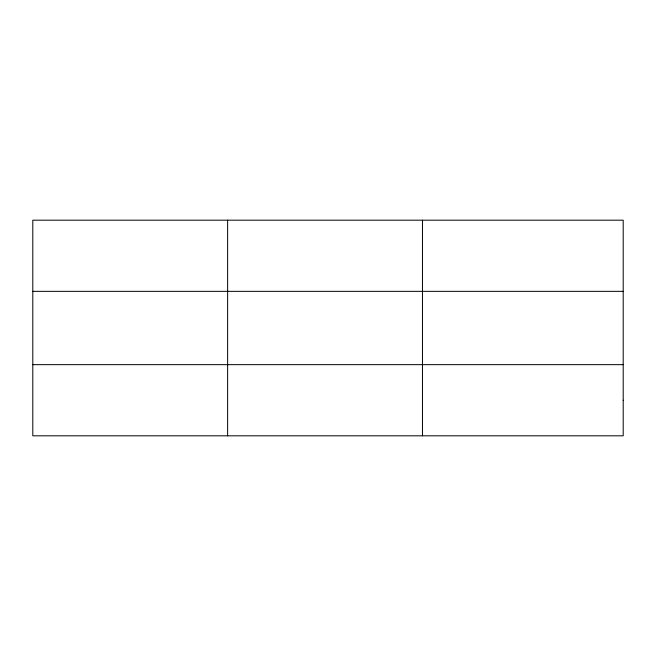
<?xml version="1.0" encoding="UTF-8"?>
<svg xmlns="http://www.w3.org/2000/svg" width="656" height="656" viewBox="0 0 656 656"><rect width="100%" height="100%" fill="white"/><g stroke="black" fill="none" stroke-linecap="round" stroke-linejoin="round"><path stroke-width="0.98" d="M227.632 220.186L227.632 435.814M422.464 220.186L422.464 435.814M32.8 291.346L623.2 291.346M32.8 364.654L623.2 364.654M623.2 400.234L623.2 435.814L32.8 435.814L32.8 220.186L623.2 220.186L623.2 400.234"/></g></svg>
